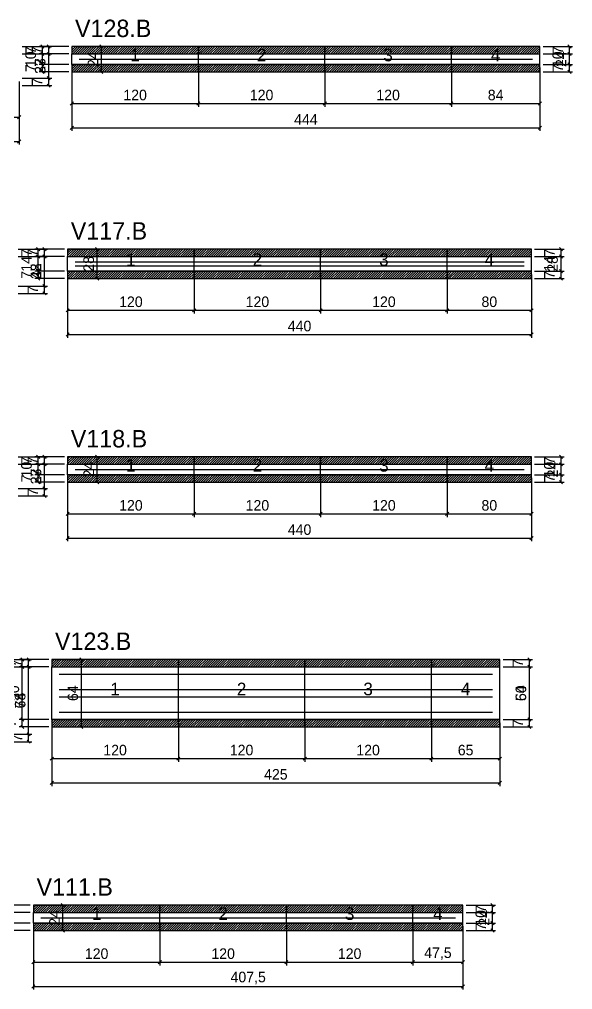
# Model space of a CAD drawing. Extents: x -9000 to 3070, y -6660 to 1250.
# Drawn here: x 641 to 1166, y -4719 to -3799 of the extents above; entities that cross this region are included whole.
import ezdxf
from ezdxf.enums import TextEntityAlignment as Align

# ---------------------------------------------------------------- set-up
doc = ezdxf.new("R2010")
doc.units = 0
for name, color, linetype in [('5', 5, 'Continuous'), ('COTA', 241, 'Continuous'), ('NOMENCLATURA', 7, 'Continuous'), ('Painéis', 200, 'Continuous'), ('SARR_2.2x5', 40, 'Continuous'), ('SARR_2.2x7', 40, 'Continuous'), ('SCO-___-LAJ', 224, 'Continuous')]:
    doc.layers.add(name, color=color, linetype=linetype)
doc.dimstyles.new('PAINEL', dxfattribs={"dimtxt": 10, "dimasz": 3, "dimexe": 3, "dimexo": 3, "dimgap": 3, "dimtad": 1, "dimblk": 'OBLIQUE', "dimblk1": 'OBLIQUE', "dimcen": 2.5, "dimclrd": 4, "dimclre": 4, "dimclrt": 240, "dimazin": 3, "dimtfac": 1, "dimtmove": 0, "dimatfit": 3})

# ---------------------------------------------------------------- blocks, each defined once
blk = doc.blocks.new('_OBLIQUE')
at = {"color": 0, "linetype": 'BYBLOCK'}
blk.add_line((-0.5, -0.5), (0.5, 0.5), dxfattribs=at)

msp = doc.modelspace()

# ---------------------------------------------------------------- hatches: boundary and pattern name
at = {"layer": 'COTA'}
h = msp.add_hatch(dxfattribs=at)
h.set_pattern_fill('ANSI31', scale=0.5)
h.paths.add_polyline_path([(691, -3832), (811, -3832), (811, -3825), (691, -3825)])
h = msp.add_hatch(dxfattribs=at)
h.set_pattern_fill('ANSI31', scale=0.5)
h.paths.add_polyline_path([(811, -3832), (931, -3832), (931, -3825), (811, -3825)])
h = msp.add_hatch(dxfattribs=at)
h.set_pattern_fill('ANSI31', scale=0.5)
h.paths.add_polyline_path([(931, -3832), (1051, -3832), (1051, -3825), (931, -3825)])
h = msp.add_hatch(dxfattribs=at)
h.set_pattern_fill('ANSI31', scale=0.5)
h.paths.add_polyline_path([(1051, -3832), (1135, -3832), (1135, -3825), (1051, -3825)])
h = msp.add_hatch(dxfattribs=at)
h.set_pattern_fill('ANSI31', scale=0.5)
h.paths.add_polyline_path([(691, -3849), (811, -3849), (811, -3842), (691, -3842)])
h = msp.add_hatch(dxfattribs=at)
h.set_pattern_fill('ANSI31', scale=0.5)
h.paths.add_polyline_path([(811, -3849), (931, -3849), (931, -3842), (811, -3842)])
h = msp.add_hatch(dxfattribs=at)
h.set_pattern_fill('ANSI31', scale=0.5)
h.paths.add_polyline_path([(931, -3849), (1051, -3849), (1051, -3842), (931, -3842)])
h = msp.add_hatch(dxfattribs=at)
h.set_pattern_fill('ANSI31', scale=0.5)
h.paths.add_polyline_path([(1051, -3849), (1135, -3849), (1135, -3842), (1051, -3842)])
h = msp.add_hatch(dxfattribs=at)
h.set_pattern_fill('ANSI31', scale=0.5)
h.paths.add_polyline_path([(687, -4024), (807, -4024), (807, -4017), (687, -4017)])
h = msp.add_hatch(dxfattribs=at)
h.set_pattern_fill('ANSI31', scale=0.5)
h.paths.add_polyline_path([(807, -4024), (927, -4024), (927, -4017), (807, -4017)])
h = msp.add_hatch(dxfattribs=at)
h.set_pattern_fill('ANSI31', scale=0.5)
h.paths.add_polyline_path([(927, -4024), (1047, -4024), (1047, -4017), (927, -4017)])
h = msp.add_hatch(dxfattribs=at)
h.set_pattern_fill('ANSI31', scale=0.5)
h.paths.add_polyline_path([(1047, -4024), (1127, -4024), (1127, -4017), (1047, -4017)])
h = msp.add_hatch(dxfattribs=at)
h.set_pattern_fill('ANSI31', scale=0.5)
h.paths.add_polyline_path([(687, -4045), (807, -4045), (807, -4038), (687, -4038)])
h = msp.add_hatch(dxfattribs=at)
h.set_pattern_fill('ANSI31', scale=0.5)
h.paths.add_polyline_path([(807, -4045), (927, -4045), (927, -4038), (807, -4038)])
h = msp.add_hatch(dxfattribs=at)
h.set_pattern_fill('ANSI31', scale=0.5)
h.paths.add_polyline_path([(927, -4045), (1047, -4045), (1047, -4038), (927, -4038)])
h = msp.add_hatch(dxfattribs=at)
h.set_pattern_fill('ANSI31', scale=0.5)
h.paths.add_polyline_path([(1047, -4045), (1127, -4045), (1127, -4038), (1047, -4038)])
h = msp.add_hatch(dxfattribs=at)
h.set_pattern_fill('ANSI31', scale=0.5)
h.paths.add_polyline_path([(687, -4221), (807, -4221), (807, -4214), (687, -4214)])
h = msp.add_hatch(dxfattribs=at)
h.set_pattern_fill('ANSI31', scale=0.5)
h.paths.add_polyline_path([(807, -4221), (927, -4221), (927, -4214), (807, -4214)])
h = msp.add_hatch(dxfattribs=at)
h.set_pattern_fill('ANSI31', scale=0.5)
h.paths.add_polyline_path([(927, -4221), (1047, -4221), (1047, -4214), (927, -4214)])
h = msp.add_hatch(dxfattribs=at)
h.set_pattern_fill('ANSI31', scale=0.5)
h.paths.add_polyline_path([(1047, -4221), (1127, -4221), (1127, -4214), (1047, -4214)])
h = msp.add_hatch(dxfattribs=at)
h.set_pattern_fill('ANSI31', scale=0.5)
h.paths.add_polyline_path([(687, -4238), (807, -4238), (807, -4231), (687, -4231)])
h = msp.add_hatch(dxfattribs=at)
h.set_pattern_fill('ANSI31', scale=0.5)
h.paths.add_polyline_path([(807, -4238), (927, -4238), (927, -4231), (807, -4231)])
h = msp.add_hatch(dxfattribs=at)
h.set_pattern_fill('ANSI31', scale=0.5)
h.paths.add_polyline_path([(927, -4238), (1047, -4238), (1047, -4231), (927, -4231)])
h = msp.add_hatch(dxfattribs=at)
h.set_pattern_fill('ANSI31', scale=0.5)
h.paths.add_polyline_path([(1047, -4238), (1127, -4238), (1127, -4231), (1047, -4231)])
h = msp.add_hatch(dxfattribs=at)
h.set_pattern_fill('ANSI31', scale=0.5)
h.paths.add_polyline_path([(672, -4413), (792, -4413), (792, -4406), (672, -4406)])
h = msp.add_hatch(dxfattribs=at)
h.set_pattern_fill('ANSI31', scale=0.5)
h.paths.add_polyline_path([(792, -4413), (912, -4413), (912, -4406), (792, -4406)])
h = msp.add_hatch(dxfattribs=at)
h.set_pattern_fill('ANSI31', scale=0.5)
h.paths.add_polyline_path([(912, -4413), (1032, -4413), (1032, -4406), (912, -4406)])
h = msp.add_hatch(dxfattribs=at)
h.set_pattern_fill('ANSI31', scale=0.5)
h.paths.add_polyline_path([(1032, -4413), (1097, -4413), (1097, -4406), (1032, -4406)])
h = msp.add_hatch(dxfattribs=at)
h.set_pattern_fill('ANSI31', scale=0.5)
h.paths.add_polyline_path([(672, -4470), (792, -4470), (792, -4463), (672, -4463)])
h = msp.add_hatch(dxfattribs=at)
h.set_pattern_fill('ANSI31', scale=0.5)
h.paths.add_polyline_path([(792, -4470), (912, -4470), (912, -4463), (792, -4463)])
h = msp.add_hatch(dxfattribs=at)
h.set_pattern_fill('ANSI31', scale=0.5)
h.paths.add_polyline_path([(912, -4470), (1032, -4470), (1032, -4463), (912, -4463)])
h = msp.add_hatch(dxfattribs=at)
h.set_pattern_fill('ANSI31', scale=0.5)
h.paths.add_polyline_path([(1032, -4470), (1097, -4470), (1097, -4463), (1032, -4463)])
h = msp.add_hatch(dxfattribs=at)
h.set_pattern_fill('ANSI31', scale=0.5)
h.paths.add_polyline_path([(654.5, -4646), (774.5, -4646), (774.5, -4639), (654.5, -4639)])
h = msp.add_hatch(dxfattribs=at)
h.set_pattern_fill('ANSI31', scale=0.5)
h.paths.add_polyline_path([(774.5, -4646), (894.5, -4646), (894.5, -4639), (774.5, -4639)])
h = msp.add_hatch(dxfattribs=at)
h.set_pattern_fill('ANSI31', scale=0.5)
h.paths.add_polyline_path([(894.5, -4646), (1014.5, -4646), (1014.5, -4639), (894.5, -4639)])
h = msp.add_hatch(dxfattribs=at)
h.set_pattern_fill('ANSI31', scale=0.5)
h.paths.add_polyline_path([(1014.5, -4646), (1062, -4646), (1062, -4639), (1014.5, -4639)])
h = msp.add_hatch(dxfattribs=at)
h.set_pattern_fill('ANSI31', scale=0.5)
h.paths.add_polyline_path([(654.5, -4663), (774.5, -4663), (774.5, -4656), (654.5, -4656)])
h = msp.add_hatch(dxfattribs=at)
h.set_pattern_fill('ANSI31', scale=0.5)
h.paths.add_polyline_path([(774.5, -4663), (894.5, -4663), (894.5, -4656), (774.5, -4656)])
h = msp.add_hatch(dxfattribs=at)
h.set_pattern_fill('ANSI31', scale=0.5)
h.paths.add_polyline_path([(894.5, -4663), (1014.5, -4663), (1014.5, -4656), (894.5, -4656)])
h = msp.add_hatch(dxfattribs=at)
h.set_pattern_fill('ANSI31', scale=0.5)
h.paths.add_polyline_path([(1014.5, -4663), (1062, -4663), (1062, -4656), (1014.5, -4656)])

# ---------------------------------------------------------------- linework, layer by layer
at = {"layer": 'Painéis'}
for p, q in [((691, -3832), (811, -3832)), ((691, -3842), (691, -3832)), ((811, -3842), (811, -3832)), ((811, -3842), (811, -3832)), ((811, -3832), (931, -3832)), ((811, -3842), (811, -3832)), ((931, -3842), (931, -3832)), ((931, -3842), (931, -3832)), ((931, -3832), (1051, -3832)), ((931, -3842), (931, -3832)), ((1051, -3842), (1051, -3832)), ((1051, -3842), (1051, -3832)), ((1051, -3832), (1135, -3832)), ((1051, -3842), (1051, -3832)), ((1135, -3842), (1135, -3832)), ((691, -3842), (811, -3842)), ((811, -3842), (931, -3842)), ((931, -3842), (1051, -3842)), ((1051, -3842), (1135, -3842)), ((687, -4024), (807, -4024)), ((687, -4038), (687, -4024)), ((807, -4038), (807, -4024)), ((807, -4038), (807, -4024)), ((807, -4024), (927, -4024)), ((807, -4038), (807, -4024)), ((927, -4038), (927, -4024)), ((927, -4038), (927, -4024)), ((927, -4024), (1047, -4024)), ((927, -4038), (927, -4024)), ((1047, -4038), (1047, -4024)), ((1047, -4038), (1047, -4024)), ((1047, -4024), (1127, -4024)), ((1047, -4038), (1047, -4024)), ((1127, -4038), (1127, -4024)), ((687, -4038), (807, -4038)), ((807, -4038), (927, -4038)), ((927, -4038), (1047, -4038)), ((1047, -4038), (1127, -4038)), ((687, -4221), (807, -4221)), ((687, -4231), (687, -4221)), ((807, -4231), (807, -4221)), ((807, -4231), (807, -4221)), ((807, -4221), (927, -4221)), ((807, -4231), (807, -4221)), ((927, -4231), (927, -4221)), ((927, -4231), (927, -4221)), ((927, -4221), (1047, -4221)), ((927, -4231), (927, -4221)), ((1047, -4231), (1047, -4221)), ((1047, -4231), (1047, -4221)), ((1047, -4221), (1127, -4221)), ((1047, -4231), (1047, -4221)), ((1127, -4231), (1127, -4221)), ((687, -4231), (807, -4231)), ((807, -4231), (927, -4231)), ((927, -4231), (1047, -4231)), ((1047, -4231), (1127, -4231)), ((672, -4413), (792, -4413)), ((672, -4463), (672, -4413)), ((792, -4463), (792, -4413)), ((792, -4463), (792, -4413)), ((792, -4413), (912, -4413)), ((792, -4463), (792, -4413)), ((912, -4463), (912, -4413)), ((912, -4463), (912, -4413)), ((912, -4413), (1032, -4413)), ((912, -4463), (912, -4413)), ((1032, -4463), (1032, -4413)), ((1032, -4463), (1032, -4413)), ((1032, -4413), (1097, -4413)), ((1032, -4463), (1032, -4413)), ((1097, -4463), (1097, -4413)), ((672, -4463), (792, -4463)), ((792, -4463), (912, -4463)), ((912, -4463), (1032, -4463)), ((1032, -4463), (1097, -4463)), ((654.5, -4646), (774.5, -4646)), ((654.5, -4656), (654.5, -4646)), ((774.5, -4656), (774.5, -4646)), ((774.5, -4656), (774.5, -4646)), ((774.5, -4646), (894.5, -4646)), ((774.5, -4656), (774.5, -4646)), ((894.5, -4656), (894.5, -4646)), ((894.5, -4656), (894.5, -4646)), ((894.5, -4646), (1014.5, -4646)), ((894.5, -4656), (894.5, -4646)), ((1014.5, -4656), (1014.5, -4646)), ((1014.5, -4656), (1014.5, -4646)), ((1014.5, -4646), (1062, -4646)), ((1014.5, -4656), (1014.5, -4646)), ((1062, -4656), (1062, -4646)), ((654.5, -4656), (774.5, -4656)), ((774.5, -4656), (894.5, -4656)), ((894.5, -4656), (1014.5, -4656)), ((1014.5, -4656), (1062, -4656))]:
    msp.add_line(p, q, dxfattribs=at)
at = {"layer": 'SARR_2.2x5'}
for points in [[(698, -3837), (811, -3837)], [(698, -3837), (811, -3837)], [(811, -3837), (931, -3837)], [(811, -3837), (931, -3837)], [(931, -3837), (1051, -3837)], [(931, -3837), (1051, -3837)], [(1051, -3837), (1128, -3837)], [(1051, -3837), (1128, -3837)], [(694, -4029), (807, -4029)], [(694, -4029), (807, -4029)], [(694, -4033), (807, -4033)], [(694, -4033), (807, -4033)], [(807, -4029), (927, -4029)], [(807, -4029), (927, -4029)], [(807, -4033), (927, -4033)], [(807, -4033), (927, -4033)], [(927, -4029), (1047, -4029)], [(927, -4029), (1047, -4029)], [(927, -4033), (1047, -4033)], [(927, -4033), (1047, -4033)], [(1047, -4029), (1120, -4029)], [(1047, -4029), (1120, -4029)], [(1047, -4033), (1120, -4033)], [(1047, -4033), (1120, -4033)], [(694, -4226), (807, -4226)], [(694, -4226), (807, -4226)], [(807, -4226), (927, -4226)], [(807, -4226), (927, -4226)], [(927, -4226), (1047, -4226)], [(927, -4226), (1047, -4226)], [(1047, -4226), (1120, -4226)], [(1047, -4226), (1120, -4226)], [(661.5, -4651), (774.5, -4651)], [(661.5, -4651), (774.5, -4651)], [(774.5, -4651), (894.5, -4651)], [(774.5, -4651), (894.5, -4651)], [(894.5, -4651), (1014.5, -4651)], [(894.5, -4651), (1014.5, -4651)], [(1014.5, -4651), (1055, -4651)], [(1014.5, -4651), (1055, -4651)]]:
    msp.add_lwpolyline(points, dxfattribs=at)
at = {"layer": 'SARR_2.2x7'}
for points in [[(679, -4420), (792, -4420)], [(679, -4420), (792, -4420)], [(792, -4420), (912, -4420)], [(792, -4420), (912, -4420)], [(912, -4420), (1032, -4420)], [(912, -4420), (1032, -4420)], [(1032, -4420), (1090, -4420)], [(1032, -4420), (1090, -4420)], [(679, -4434.5), (792, -4434.5)], [(679, -4434.5), (792, -4434.5)], [(679, -4441.5), (792, -4441.5)], [(679, -4441.5), (792, -4441.5)], [(792, -4434.5), (912, -4434.5)], [(792, -4434.5), (912, -4434.5)], [(792, -4441.5), (912, -4441.5)], [(792, -4441.5), (912, -4441.5)], [(912, -4434.5), (1032, -4434.5)], [(912, -4434.5), (1032, -4434.5)], [(912, -4441.5), (1032, -4441.5)], [(912, -4441.5), (1032, -4441.5)], [(1032, -4434.5), (1090, -4434.5)], [(1032, -4434.5), (1090, -4434.5)], [(1032, -4441.5), (1090, -4441.5)], [(1032, -4441.5), (1090, -4441.5)], [(679, -4456), (792, -4456)], [(679, -4456), (792, -4456)], [(792, -4456), (912, -4456)], [(792, -4456), (912, -4456)], [(912, -4456), (1032, -4456)], [(912, -4456), (1032, -4456)], [(1032, -4456), (1090, -4456)], [(1032, -4456), (1090, -4456)]]:
    msp.add_lwpolyline(points, dxfattribs=at)
at = {"layer": 'SCO-___-LAJ'}
for points in [[(691, -3832), (811, -3832), (811, -3825), (691, -3825)], [(811, -3832), (931, -3832), (931, -3825), (811, -3825)], [(931, -3832), (1051, -3832), (1051, -3825), (931, -3825)], [(1051, -3832), (1135, -3832), (1135, -3825), (1051, -3825)], [(691, -3849), (811, -3849), (811, -3842), (691, -3842)], [(811, -3849), (931, -3849), (931, -3842), (811, -3842)], [(931, -3849), (1051, -3849), (1051, -3842), (931, -3842)], [(1051, -3849), (1135, -3849), (1135, -3842), (1051, -3842)], [(687, -4024), (807, -4024), (807, -4017), (687, -4017)], [(807, -4024), (927, -4024), (927, -4017), (807, -4017)], [(927, -4024), (1047, -4024), (1047, -4017), (927, -4017)], [(1047, -4024), (1127, -4024), (1127, -4017), (1047, -4017)], [(687, -4045), (807, -4045), (807, -4038), (687, -4038)], [(807, -4045), (927, -4045), (927, -4038), (807, -4038)], [(927, -4045), (1047, -4045), (1047, -4038), (927, -4038)], [(1047, -4045), (1127, -4045), (1127, -4038), (1047, -4038)], [(687, -4221), (807, -4221), (807, -4214), (687, -4214)], [(807, -4221), (927, -4221), (927, -4214), (807, -4214)], [(927, -4221), (1047, -4221), (1047, -4214), (927, -4214)], [(1047, -4221), (1127, -4221), (1127, -4214), (1047, -4214)], [(687, -4238), (807, -4238), (807, -4231), (687, -4231)], [(807, -4238), (927, -4238), (927, -4231), (807, -4231)], [(927, -4238), (1047, -4238), (1047, -4231), (927, -4231)], [(1047, -4238), (1127, -4238), (1127, -4231), (1047, -4231)], [(672, -4413), (792, -4413), (792, -4406), (672, -4406)], [(792, -4413), (912, -4413), (912, -4406), (792, -4406)], [(912, -4413), (1032, -4413), (1032, -4406), (912, -4406)], [(1032, -4413), (1097, -4413), (1097, -4406), (1032, -4406)], [(672, -4470), (792, -4470), (792, -4463), (672, -4463)], [(792, -4470), (912, -4470), (912, -4463), (792, -4463)], [(912, -4470), (1032, -4470), (1032, -4463), (912, -4463)], [(1032, -4470), (1097, -4470), (1097, -4463), (1032, -4463)], [(654.5, -4646), (774.5, -4646), (774.5, -4639), (654.5, -4639)], [(774.5, -4646), (894.5, -4646), (894.5, -4639), (774.5, -4639)], [(894.5, -4646), (1014.5, -4646), (1014.5, -4639), (894.5, -4639)], [(1014.5, -4646), (1062, -4646), (1062, -4639), (1014.5, -4639)], [(654.5, -4663), (774.5, -4663), (774.5, -4656), (654.5, -4656)], [(774.5, -4663), (894.5, -4663), (894.5, -4656), (774.5, -4656)], [(894.5, -4663), (1014.5, -4663), (1014.5, -4656), (894.5, -4656)], [(1014.5, -4663), (1062, -4663), (1062, -4656), (1014.5, -4656)]]:
    msp.add_lwpolyline(points, close=True, dxfattribs=at)

# ---------------------------------------------------------------- texts
at = {"layer": '5'}
for s, p in [('1', (751, -3833)), ('2', (871, -3833)), ('3', (991, -3833)), ('4', (1093, -3833)), ('1', (747, -4027)), ('2', (867, -4027)), ('3', (987, -4027)), ('4', (1087, -4027)), ('1', (747, -4222)), ('2', (867, -4222)), ('3', (987, -4222)), ('4', (1087, -4222)), ('1', (732, -4434)), ('2', (852, -4434)), ('3', (972, -4434)), ('4', (1064.5, -4434)), ('1', (714.5, -4647)), ('2', (834.5, -4647)), ('3', (954.5, -4647)), ('4', (1038.25, -4647))]:
    msp.add_text(s, height=12, dxfattribs=at).set_placement(p, align=Align.MIDDLE_CENTER)
at = {"layer": 'NOMENCLATURA'}
for s, p in [('V128.B', (694, -3816)), ('V117.B', (690, -4008)), ('V118.B', (690, -4205)), ('V123.B', (675, -4397)), ('V111.B', (657.5, -4630))]:
    msp.add_text(s, height=16.5, dxfattribs=at).set_placement(p)

# ---------------------------------------------------------------- dimensions: what is measured, and where the dimension line sits
at = {"layer": 'COTA'}
for base, p1, p2 in [((669, -3862), (641, -3862), (641, -3825)), ((669, -3832), (641, -3832), (641, -3825)), ((663, -3832), (691, -3832), (691, -3825)), ((719, -3849), (691, -3849), (691, -3825)), ((1163, -3849), (1135, -3849), (1135, -3825)), ((1163, -3832), (1135, -3832), (1135, -3825)), ((669, -3855), (641, -3855), (641, -3832)), ((663, -3842), (691, -3842), (691, -3832)), ((1163, -3842), (1135, -3842), (1135, -3832)), ((663, -3849), (691, -3849), (691, -3842)), ((1163, -3849), (1135, -3849), (1135, -3842)), ((669, -3862), (641, -3862), (641, -3855)), ((665, -4059), (637, -4059), (637, -4017)), ((665, -4024), (637, -4024), (637, -4017)), ((659, -4024), (687, -4024), (687, -4017)), ((715, -4045), (687, -4045), (687, -4017)), ((1155, -4045), (1127, -4045), (1127, -4017)), ((1155, -4024), (1127, -4024), (1127, -4017)), ((665, -4052), (637, -4052), (637, -4024)), ((659, -4038), (687, -4038), (687, -4024)), ((1155, -4038), (1127, -4038), (1127, -4024)), ((659, -4045), (687, -4045), (687, -4038)), ((1155, -4045), (1127, -4045), (1127, -4038)), ((665, -4059), (637, -4059), (637, -4052)), ((665, -4251), (637, -4251), (637, -4214)), ((665, -4221), (637, -4221), (637, -4214)), ((665, -4244), (637, -4244), (637, -4221)), ((659, -4221), (687, -4221), (687, -4214)), ((659, -4231), (687, -4231), (687, -4221)), ((715, -4238), (687, -4238), (687, -4214)), ((1155, -4238), (1127, -4238), (1127, -4214)), ((1155, -4221), (1127, -4221), (1127, -4214)), ((1155, -4231), (1127, -4231), (1127, -4221)), ((659, -4238), (687, -4238), (687, -4231)), ((1155, -4238), (1127, -4238), (1127, -4231)), ((665, -4251), (637, -4251), (637, -4244)), ((650, -4484), (622, -4484), (622, -4406)), ((650, -4413), (622, -4413), (622, -4406)), ((644, -4413), (672, -4413), (672, -4406)), ((700, -4470), (672, -4470), (672, -4406)), ((1125, -4470), (1097, -4470), (1097, -4406)), ((1125, -4413), (1097, -4413), (1097, -4406)), ((650, -4477), (622, -4477), (622, -4413)), ((644, -4463), (672, -4463), (672, -4413)), ((1125, -4463), (1097, -4463), (1097, -4413)), ((644, -4470), (672, -4470), (672, -4463)), ((1125, -4470), (1097, -4470), (1097, -4463)), ((650, -4484), (622, -4484), (622, -4477)), ((626.5, -4646), (654.5, -4646), (654.5, -4639)), ((626.5, -4656), (654.5, -4656), (654.5, -4646)), ((682.5, -4663), (654.5, -4663), (654.5, -4639)), ((1090, -4663), (1062, -4663), (1062, -4639)), ((1090, -4646), (1062, -4646), (1062, -4639)), ((1090, -4656), (1062, -4656), (1062, -4646)), ((626.5, -4663), (654.5, -4663), (654.5, -4656)), ((1090, -4663), (1062, -4663), (1062, -4656))]:
    msp.add_linear_dim(base=base, p1=p1, p2=p2, angle=90, dimstyle='PAINEL', dxfattribs=at).render()
for base, p1, p2 in [((691, -3879), (691, -3842), (811, -3842)), ((691, -3902), (691, -3842), (1135, -3842)), ((811, -3879), (811, -3842), (931, -3842)), ((931, -3879), (931, -3842), (1051, -3842)), ((1051, -3879), (1051, -3842), (1135, -3842)), ((197, -3915), (197, -3855), (641, -3855)), ((557, -3892), (557, -3855), (641, -3855)), ((687, -4075), (687, -4038), (807, -4038)), ((687, -4098), (687, -4038), (1127, -4038)), ((807, -4075), (807, -4038), (927, -4038)), ((927, -4075), (927, -4038), (1047, -4038)), ((1047, -4075), (1047, -4038), (1127, -4038)), ((687, -4268), (687, -4231), (807, -4231)), ((687, -4291), (687, -4231), (1127, -4231)), ((807, -4268), (807, -4231), (927, -4231)), ((927, -4268), (927, -4231), (1047, -4231)), ((1047, -4268), (1047, -4231), (1127, -4231)), ((672, -4500), (672, -4463), (792, -4463)), ((672, -4523), (672, -4463), (1097, -4463)), ((792, -4500), (792, -4463), (912, -4463)), ((912, -4500), (912, -4463), (1032, -4463)), ((1032, -4500), (1032, -4463), (1097, -4463)), ((654.5, -4693), (654.5, -4656), (774.5, -4656)), ((654.5, -4716), (654.5, -4656), (1062, -4656)), ((774.5, -4693), (774.5, -4656), (894.5, -4656)), ((894.5, -4693), (894.5, -4656), (1014.5, -4656)), ((1014.5, -4693), (1014.5, -4656), (1062, -4656))]:
    msp.add_linear_dim(base=base, p1=p1, p2=p2, dimstyle='PAINEL', dxfattribs=at).render()

doc.saveas('drawing.dxf')
